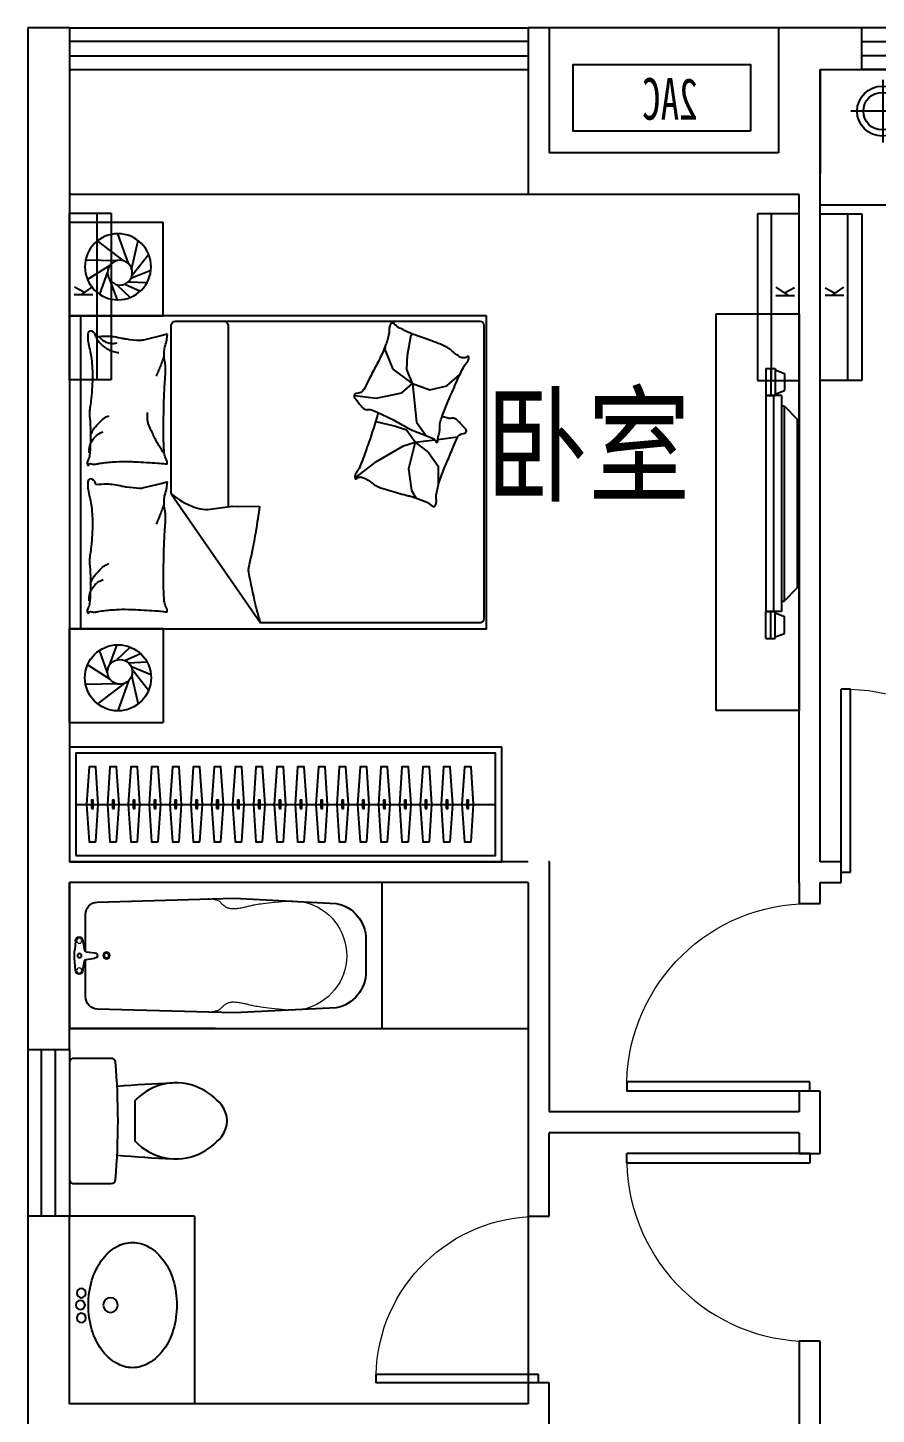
# Model space of a CAD drawing. Extents: x 907899 to 940699, y -827623 to -803523.
# Drawn here: x 907899 to 911968, y -810173 to -803523 of the extents above; entities that cross this region are included whole.
import ezdxf

# ---------------------------------------------------------------- set-up
doc = ezdxf.new("R2010")
doc.units = 0
doc.header["$LTSCALE"] = 1000
doc.header["$MEASUREMENT"] = 0
doc.linetypes.add('HIDDEN', pattern=[7.5, 5, -2.5])
doc.layers.get('0').update_dxf_attribs({"linetype": 'CONTINUOUS'})
for name, color, linetype in [('BATH', 8, 'CONTINUOUS'), ('Elec(电器)', 33, 'CONTINUOUS'), ('FUR', 8, 'CONTINUOUS'), ('Furniture(家具)', 8, 'CONTINUOUS'), ('WALL', 2, 'CONTINUOUS'), ('WINDOW', 4, 'CONTINUOUS'), ('厨卫示意', 8, 'CONTINUOUS'), ('家具', 8, 'CONTINUOUS'), ('家具示意', 8, 'CONTINUOUS')]:
    doc.layers.add(name, color=color, linetype=linetype)
doc.layers.add('文字标注', color=121, linetype='CONTINUOUS', lineweight=0)
doc.styles.add('-黑体', font='simhei.ttf', dxfattribs={"width": 0.8})
doc.styles.add('_ZBHZ', font='simhei.ttf', dxfattribs={"width": 0.8})
doc.styles.add('DIM_FONT', font='ZBTXT.shx', dxfattribs={"width": 0.8})

# ---------------------------------------------------------------- blocks, each defined once
blk = doc.blocks.new('_E12QMA')
for centre, radius in [((-57.4, -41.7), 22.1), ((0, -37.5), 22.1), ((61.8, -41.7), 22.1), ((0, -181.7), 35.3)]:
    blk.add_circle(centre, radius)
for centre, radius, start, end in [((-30.5, -395.5), 315.5, 106.29491, 125.21186), ((0, -499.9), 424.2, 90, 106.29491), ((0, -499.9), 424.2, 73.70509, 90), ((30.5, -395.5), 315.5, 54.78814, 73.70509), ((-77.1, -329.5), 234.6, 125.21186, 149.59017), ((77.1, -329.5), 234.6, 30.40983, 54.78814), ((-148.3, -287.7), 152.1, 149.59017, 180), ((148.3, -287.7), 152.1, 360, 390.40983), ((-148.3, -287.7), 152.1, 180, 210.40983), ((148.3, -287.7), 152.1, 329.59017, 360), ((-77.1, -245.9), 234.6, 210.40983, 234.78814), ((77.1, -245.9), 234.6, 305.21186, 329.59017), ((-30.5, -179.8), 315.5, 234.78814, 253.70509), ((30.5, -179.8), 315.5, 286.29491, 305.21186), ((0, -75.5), 424.2, 253.70509, 270), ((0, -75.5), 424.2, 270, 286.29491)]:
    blk.add_arc(centre, radius, start, end)
at = {"style": 'DIM_FONT', "width": 0.8, "flags": 9}
for tag in ['XSIZE', 'YSIZE']:
    blk.add_attdef(tag, (0, 0), '', height=0.5, dxfattribs=at)
blk = doc.blocks.new('TP6')
blk.add_lwpolyline([(20, -300), (200.8, -300, 0.388903), (220.7, -281.7, 0.043619), (220.7, 281.7, 0.388903), (200.8, 300), (20, 300, 0.414214), (0, 280), (0, -280, 0.414214), (20, -300, 0.414214)], format="xyb")
blk.add_lwpolyline([(623.4, 157.5, 0.325454), (314.1, 96.3), (314.1, -96.3, 0.325454), (623.4, -157.5, 0.11195), (728.4, -76.5, 0.35994), (728.4, 76.5, 0.11195)], format="xyb", close=True)
for centre, start, end in [((821.6, -7004.3), 92.61819, 94.72691), ((821.6, 7004.3), 265.27309, 267.38181)]:
    blk.add_arc(centre, 7193.5, start, end)
blk = doc.blocks.new('M_C54TQD')
for p, q in [((0, -52.4), (1500, -52.4)), ((25.8, -508.5), (25.8, -1967.8)), ((853.5, -488.5), (45.8, -488.5)), ((853.5, -488.5), (1471.6, -915.9)), ((45.8, -761.1), (915.3, -761.1)), ((1471.6, -1967.8), (1471.6, -915.9)), ((381, -1368.3), (394.8, -1471.4)), ((777.6, -1368.4), (698.4, -1472.4)), ((160.8, -1514.4), (136.8, -1517.8)), ((255.4, -1552.2), (160.8, -1514.4)), ((394.8, -1471.4), (369, -1593.5)), ((528.4, -1559.3), (508.6, -1470.4)), ((698.4, -1472.4), (623.3, -1602.7)), ((324.3, -1645), (255.4, -1552.2)), ((369, -1593.5), (324.3, -1645)), ((548.2, -1616.6), (528.4, -1559.3)), ((90.3, -1638.1), (87, -1644.6)), ((188.4, -1621), (90.3, -1638.1)), ((257.2, -1617.5), (188.4, -1621)), ((324.3, -1645), (257.2, -1617.5)), ((324.3, -1645), (510, -1663.9)), ((324.3, -1645), (355.2, -1727.5)), ((605.5, -1658), (548.2, -1616.6)), ((605.5, -1658), (593.7, -1752.2)), ((623.3, -1602.7), (605.5, -1658)), ((605.5, -1658), (734, -1626.4)), ((605.5, -1658), (654.9, -1721.3)), ((734, -1626.4), (836.8, -1640.3)), ((836.8, -1640.3), (872.8, -1660.3)), ((355.2, -1727.5), (334.6, -1810)), ((510, -1663.9), (559.9, -1700)), ((559.9, -1700), (572, -1708.6)), ((654.9, -1721.3), (720.1, -1768.7)), ((591.9, -1766.9), (580, -1861.5)), ((720.1, -1768.7), (813, -1768.7)), ((334.6, -1810), (281, -1872.6)), ((45.8, -1987.8), (1451.6, -1987.8))]:
    blk.add_line(p, q)
blk.add_lwpolyline([(0, -2000), (0, 0), (1500, 0), (1500, -2000)], close=True)
for points in [[(101, -126.8, -0.263368), (73, -108, -0.494818), (82.2, -89.3, -0.049225), (99.9, -87.5, -0.036831), (123.5, -89.3, -0.031893), (161.5, -97.4, 0.035782), (195.4, -104.4, 0.032941), (285.1, -110.3, 0.026564), (396.3, -104.4, 0.017905), (433.8, -99, -0.033397), (454, -96.8, -0.03204), (491.1, -97.5, 0.018442), (555.4, -100.5, 0.010837), (620.2, -99.8, 0.014624), (668.1, -96.8, 0.111249), (690.6, -89.5, -0.153708), (707.5, -85.5, -0.076444), (715, -87.2, -0.215512), (716.9, -89.3, -0.585858), (714.3, -92.3, 0.363489), (709.4, -94.9, 0.191716), (709.4, -106.4, -0.129675), (711.3, -123, -0.01735), (708.3, -139.8, 0.019326), (705.7, -154.9, 0.018818), (699, -223.3, 0.021828), (698.1, -282.6, 0.006204), (699.5, -316.4, 0.001963), (705.7, -423.3, 0.028341), (709.9, -459.4, -0.117014), (709.4, -468.3, -0.36606), (708, -469.3, -0.03973), (694.4, -466.5, -0.048309), (680.6, -461, 0.062981), (670, -457.1, 0.04058), (646.6, -453.7, 0.014345), (579.8, -451.4, 0.005484), (454.4, -452.2, 0.007153), (358.2, -455.2, 0.008762), (315.7, -457.9, -0.008153), (270, -460.8, -0.06251), (212.9, -456.4, 0.078669), (167.3, -454.4, 0.047825), (144.9, -459.1, -0.034494), (114.1, -466.5, -0.023571), (88.8, -469.5, -0.510228), (87.8, -468.3), (95.3, -438.3), (116, -355.7, 0.073041), (118, -336.2, 0.023305), (112.2, -275, 0.018299), (108.2, -252.2, -0.01097), (100.8, -214.2, -0.042281), (97.9, -179.9, -0.027201), (100.8, -126.5)], [(100.8, -126.8, -0.077379), (135.6, -152.1, -0.077379), (161.1, -186.8, -0.047525), (171, -211.5, -0.047525), (176.1, -237.5)], [(574.8, -100.6, 0.027842), (551.1, -111.2, 0.048685), (538.5, -119.3, 0.023666), (510.6, -143.6, 0.031223), (491.6, -164.3, 0.046801), (486.5, -172, 0.023191), (478.4, -188.7)], [(656.8, -94.9, 0.088153), (622.3, -98.4, 0.088153), (591.1, -113.7, 0.077547), (569.5, -135.3, 0.077547), (555.4, -162.4)], [(810.2, -126.8, -0.263368), (782.3, -108, -0.494818), (791.4, -89.3, -0.049225), (809.1, -87.5, -0.036831), (832.8, -89.3, -0.031893), (870.7, -97.4, 0.035782), (904.6, -104.4, 0.032941), (994.3, -110.3, 0.026564), (1105.5, -104.4, 0.017905), (1143, -99, -0.033397), (1163.3, -96.8, -0.03204), (1200.3, -97.5, 0.018442), (1264.7, -100.5, 0.010837), (1329.4, -99.8, 0.014624), (1377.3, -96.8, 0.111249), (1399.9, -89.5, -0.153708), (1416.8, -85.5, -0.076444), (1424.2, -87.2, -0.215512), (1426.2, -89.3, -0.585858), (1423.5, -92.3, 0.363489), (1418.6, -94.9, 0.191716), (1418.6, -106.4, -0.129675), (1420.5, -123, -0.01735), (1417.5, -139.8, 0.019326), (1414.9, -154.9, 0.018818), (1408.3, -223.3, 0.021828), (1407.4, -282.6, 0.006204), (1408.8, -316.4, 0.001963), (1414.9, -423.3, 0.028341), (1419.2, -459.4, -0.117014), (1418.6, -468.3, -0.36606), (1417.2, -469.3, -0.03973), (1403.6, -466.5, -0.048309), (1389.9, -461, 0.062981), (1379.2, -457.1, 0.04058), (1355.8, -453.7, 0.014345), (1289.1, -451.4, 0.005484), (1163.6, -452.2, 0.007153), (1067.5, -455.2, 0.008762), (1024.9, -457.9, -0.008153), (979.2, -460.8, -0.06251), (922.1, -456.4, 0.078669), (876.5, -454.4, 0.047825), (854.1, -459.1, -0.034494), (823.4, -466.5, -0.023571), (798, -469.5, -0.510228), (797.1, -468.3), (804.6, -438.3), (825.2, -355.7, 0.073041), (827.2, -336.2, 0.023305), (821.5, -275, 0.018299), (817.4, -252.2, -0.01097), (810.1, -214.2, -0.042281), (807.2, -179.9, -0.027201), (810.1, -126.5)], [(1284.1, -100.6, 0.027842), (1260.3, -111.2, 0.048685), (1247.8, -119.3, 0.023666), (1219.8, -143.6, 0.031223), (1200.8, -164.3, 0.046801), (1195.7, -172, 0.023191), (1187.7, -188.7)], [(1366.1, -94.9, 0.088153), (1331.5, -98.4, 0.088153), (1300.3, -113.7, 0.077547), (1278.7, -135.3, 0.077547), (1264.7, -162.4)], [(99.3, -142.8, -0.05369), (113.5, -155.8, -0.070312), (121.6, -168.1, -0.015448), (125.4, -176.6, -0.013244), (129.1, -186.8, -0.082127), (132.1, -204.9, -0.064164), (129.1, -228.1)], [(660.6, -455.2, 0.016108), (621.7, -429, 0.024599), (594.9, -413.9, 0.009477), (545.8, -390.6, 0.015937), (516, -378.3, 0.072521), (499.6, -374.7, 0.033339), (463.4, -374.5)], [(191.4, -453.7, 0.009729), (218.7, -444.6, 0.009729), (245.6, -434.6, 0.007971), (267.3, -425.5, 0.007971), (288.8, -415.8)], [(900.6, -453.7, 0.009729), (927.9, -444.6, 0.009729), (954.8, -434.6, 0.007971), (976.6, -425.5, 0.007971), (998, -415.8)], [(853.5, -488.5, -0.085272), (916.8, -598.6, -0.124044), (926, -686.2), (912.4, -781.6), (914.1, -911.7)], [(914.1, -911.7, 0.007867), (1031.7, -893.9, 0.009508), (1128.5, -875.9, 0.006616), (1193.5, -861.5, -0.023828), (1211.7, -858.2, -0.080713), (1230.3, -858.7, -0.009591), (1382.9, -890.6, -0.013133), (1416.4, -899.2, -0.007859), (1471.6, -915.9)], [(464, -1480.4, 0.025626), (475.6, -1477.6, 0.0108), (604.9, -1436, 0.00456), (692.4, -1404.8, 0.01125), (727.5, -1391, 0.069394), (746.3, -1379.9, -0.079756), (762.9, -1370.5, -0.106399), (777.6, -1368.4, -0.328642), (781.6, -1371.8, -0.299547), (779.2, -1378.3, 0.189917), (773.7, -1387.1, 0.033518), (772.5, -1397.4, 0.075627), (773, -1402, 0.053489), (776, -1409.8, 0.017838), (788.1, -1431.8, 0.038394), (805.3, -1456.1, -0.059529), (815.7, -1472.2, -0.035943), (826.3, -1498.4, -0.011245), (851.9, -1584.7, -0.006203), (862.2, -1624.3, 0.010783), (868.3, -1647, 0.019485), (872.8, -1660.3, 0.005062), (892.4, -1710.5, 0.101392), (909.1, -1735.8, -0.223768), (914, -1749.2, -0.25558), (910.9, -1753.8, -0.081563), (895.2, -1758.9, -0.071805), (878.1, -1759, 0.069985), (860.5, -1759.1, 0.03546), (801, -1772.1, 0.029432), (732, -1796.8, 0.001554), (698.6, -1811.2, -0.00152), (664.5, -1825.8, -0.004735), (629.3, -1840.5, 0.00382), (585.5, -1858.6, 0.296001), (563.6, -1890.9, -0.649774), (542.2, -1899.9, -0.02319), (537.7, -1895.3, 0.0288), (534, -1891.6, 0.005727), (527.4, -1885.8, -0.004358), (518.8, -1878.2, -0.027528), (501.8, -1861.4, -0.046214), (493.2, -1849.9, -0.194121), (490.4, -1833.2, 0.133719), (489.3, -1809.2, 0.005779), (481.8, -1787.2, 0.008882)]]:
    blk.add_lwpolyline(points, format="xyb")
blk.add_lwpolyline([(58.1, -1583.2, 0.101392), (39.5, -1559.2, -0.223768), (33.6, -1546.2, -0.25558), (36.4, -1541.4, -0.081563), (51.6, -1535.1, -0.071805), (68.7, -1533.7, 0.069985), (86.2, -1532.2, 0.03546), (144.5, -1514.8, 0.029432), (211.5, -1484.8, 0.001554), (243.6, -1467.9, -0.00152), (276.5, -1450.7, -0.004735), (310.5, -1433.4, 0.00382), (352.7, -1412, 0.296001), (372.1, -1378.1, -0.649774), (392.8, -1367.5, -0.02319), (397.6, -1371.7, 0.0288), (401.6, -1375.1, 0.005727), (408.6, -1380.4, -0.004358), (417.8, -1387.3, -0.027528), (436, -1402.8, -0.046214), (445.5, -1413.5, -0.194121), (449.5, -1430, 0.133719), (452.5, -1453.8, 0.011505), (471.2, -1496.2, 0.008882), (497.5, -1550, 0.012426), (534.6, -1618.4, -0.033612), (547.3, -1644.2), (570.3, -1700.5), (588.1, -1744, 0.224341), (602.6, -1757.3, -0.722772), (602.8, -1766.1, -0.103513), (599, -1766.6, 0.053465), (591.8, -1766.9, 0.030109), (568.7, -1771.5, -0.031436), (546.6, -1775.9, -0.05324), (531.5, -1776.4, 0.05518), (516.9, -1776.8, 0.056271), (491.6, -1783.4, 0.0108), (365.9, -1834.8, 0.00456), (281, -1872.6, 0.01125), (247.1, -1889, 0.069394), (229.2, -1901.6, -0.079756), (213.3, -1912.2, -0.106399), (198.9, -1915.4, -0.328642), (194.6, -1912.4, -0.299547), (196.5, -1905.7, 0.189917), (201.3, -1896.5, 0.033518), (201.7, -1886.2, 0.075627), (200.8, -1881.6, 0.053489), (197.3, -1874, 0.017838), (183.5, -1853, 0.038394), (164.5, -1830.2, -0.059529), (152.9, -1814.9, -0.035943), (140.3, -1789.6, -0.011245), (108.1, -1705.4, -0.006203), (94.9, -1666.8, 0.010783), (87, -1644.6, 0.019485), (81.6, -1631.7, 0.005062)], format="xyb", close=True)
for centre, start, end in [((45.8, -508.5), 90, 180), ((45.8, -741.1), 180, 270), ((45.8, -1967.8), 180, 270), ((1451.6, -1967.8), 270, 360)]:
    blk.add_arc(centre, 20, start, end)
at = {"style": 'DIM_FONT', "width": 0.8, "flags": 9}
for tag in ['XSIZE', 'YSIZE']:
    blk.add_attdef(tag, (0, 0), '', height=0.5, dxfattribs=at)
blk = doc.blocks.new('A$C332848BE')
for p, q in [((450, 450), (0, 450)), ((0, 0), (0, 450)), ((450, 450), (450, 0)), ((151.7, 222.8), (121.1, 361.8)), ((167.5, 250.9), (218.3, 394.3)), ((188, 263.3), (315.3, 360.4)), ((149.9, 194.7), (70.1, 294.5)), ((223, 264.9), (372.5, 267.9)), ((155, 180.3), (59.5, 220.2)), ((256.5, 241.7), (363.2, 173.9)), ((267.2, 212), (305.2, 103.8)), ((168.1, 163.3), (77.8, 159.9)), ((184.1, 152.9), (109.9, 119.2)), ((223, 149.8), (158.1, 88.7)), ((257.5, 174.5), (220.8, 77.3)), ((450, 0), (0, 0))]:
    blk.add_line(p, q)
for centre, radius in [((217.3, 235.7), 158.5), ((207.9, 207.4), 59.4)]:
    blk.add_circle(centre, radius)
blk = doc.blocks.new('*U43')
blk.add_line((-970, -275), (1043.1, -275))
for points in [[(-1000, 0), (1073.1, 0), (1073.1, -550), (-1000, -550)], [(-970, -30), (1043.1, -30), (1043.1, -520), (-970, -520)]]:
    blk.add_lwpolyline(points, close=True)
at = {"elevation": 0}
for points in [[(-874, -95), (-862, -275), (-874, -455), (-906, -455), (-918, -275), (-906, -95)], [(-774, -95), (-762, -275), (-774, -455), (-806, -455), (-818, -275), (-806, -95)], [(-674, -95), (-662, -275), (-674, -455), (-706, -455), (-718, -275), (-706, -95)], [(-574, -95), (-562, -275), (-574, -455), (-606, -455), (-618, -275), (-606, -95)], [(-474, -95), (-462, -275), (-474, -455), (-506, -455), (-518, -275), (-506, -95)], [(-374, -95), (-362, -275), (-374, -455), (-406, -455), (-418, -275), (-406, -95)], [(-274, -95), (-262, -275), (-274, -455), (-306, -455), (-318, -275), (-306, -95)], [(-174, -95), (-162, -275), (-174, -455), (-206, -455), (-218, -275), (-206, -95)], [(-74, -95), (-62, -275), (-74, -455), (-106, -455), (-118, -275), (-106, -95)], [(26, -95), (38, -275), (26, -455), (-6, -455), (-18, -275), (-6, -95)], [(126, -95), (138, -275), (126, -455), (94, -455), (82, -275), (94, -95)], [(226, -95), (238, -275), (226, -455), (194, -455), (182, -275), (194, -95)], [(326, -95), (338, -275), (326, -455), (294, -455), (282, -275), (294, -95)], [(426, -95), (438, -275), (426, -455), (394, -455), (382, -275), (394, -95)], [(526, -95), (538, -275), (526, -455), (494, -455), (482, -275), (494, -95)], [(626, -95), (638, -275), (626, -455), (594, -455), (582, -275), (594, -95)], [(726, -95), (738, -275), (726, -455), (694, -455), (682, -275), (694, -95)], [(826, -95), (838, -275), (826, -455), (794, -455), (782, -275), (794, -95)], [(926, -95), (938, -275), (926, -455), (894, -455), (882, -275), (894, -95)]]:
    blk.add_lwpolyline(points, close=True, dxfattribs=at)
at = {"ltscale": 15, "elevation": 0}
for points in [[(-894, -255), (-886, -255), (-886, -295), (-894, -295)], [(-794, -255), (-786, -255), (-786, -295), (-794, -295)], [(-694, -255), (-686, -255), (-686, -295), (-694, -295)], [(-594, -255), (-586, -255), (-586, -295), (-594, -295)], [(-494, -255), (-486, -255), (-486, -295), (-494, -295)], [(-394, -255), (-386, -255), (-386, -295), (-394, -295)], [(-294, -255), (-286, -255), (-286, -295), (-294, -295)], [(-194, -255), (-186, -255), (-186, -295), (-194, -295)], [(-94, -255), (-86, -255), (-86, -295), (-94, -295)], [(6, -255), (14, -255), (14, -295), (6, -295)], [(106, -255), (114, -255), (114, -295), (106, -295)], [(206, -255), (214, -255), (214, -295), (206, -295)], [(306, -255), (314, -255), (314, -295), (306, -295)], [(406, -255), (414, -255), (414, -295), (406, -295)], [(506, -255), (514, -255), (514, -295), (506, -295)], [(606, -255), (614, -255), (614, -295), (606, -295)], [(706, -255), (714, -255), (714, -295), (706, -295)], [(806, -255), (814, -255), (814, -295), (806, -295)], [(906, -255), (914, -255), (914, -295), (906, -295)]]:
    blk.add_lwpolyline(points, close=True, dxfattribs=at)
blk = doc.blocks.new('*U47')
at = {"linetype": 'HIDDEN', "ltscale": 0.3}
blk.add_line((0, -116.7), (800, -116.7), dxfattribs=at)
for p, q in [((407.6, -137.1), (407.6, -226.7)), ((447.9, -137.6), (407.6, -195.8)), ((445.3, -226.2), (419.6, -178.5))]:
    blk.add_line(p, q)
blk.add_lwpolyline([(800, -50), (0, -50), (0, -250), (800, -250)], close=True, dxfattribs=at)
blk = doc.blocks.new('A$C67170A1A')
for p, q in [((0, 2200.1), (0, 300.1)), ((0.7, 2200.1), (400, 2200)), ((400, 2200), (400, 300)), ((115.9, 1932.6), (70.9, 1915.4)), ((160.9, 1939.8), (115.9, 1939.8)), ((115.9, 1939.8), (115.9, 1809.8)), ((137.2, 1939.8), (137.2, 1809.8)), ((160.9, 1939.8), (160.9, 1809.8)), ((70.9, 1915.4), (70.9, 1834.2)), ((115.9, 1817), (70.9, 1834.2)), ((85.9, 1809.8), (85.5, 774.8)), ((85.9, 1809.8), (160.9, 1809.8)), ((160.9, 1809.8), (115.9, 1809.8)), ((123.5, 1809.8), (123.1, 774.8)), ((160.9, 1809.8), (160.5, 774.8)), ((72.8, 1761.3), (10.8, 1696.6)), ((72.8, 1761.3), (72.5, 823.4)), ((85.9, 1761.3), (72.8, 1761.3)), ((10.8, 1696.6), (10.6, 888.1)), ((72.5, 823.4), (10.6, 888.1)), ((85.6, 823.4), (72.5, 823.4)), ((115.5, 767.6), (70.5, 750.4)), ((70.5, 669.2), (70.5, 750.4)), ((85.5, 774.8), (160.5, 774.8)), ((160.5, 774.8), (115.5, 774.8)), ((115.5, 644.8), (115.5, 774.8)), ((136.8, 644.8), (136.9, 774.8)), ((160.5, 644.8), (160.5, 774.8)), ((115.5, 652), (70.5, 669.2)), ((160.5, 644.8), (115.5, 644.8)), ((0.1, 300.1), (400, 300))]:
    blk.add_line(p, q)
blk = doc.blocks.new('A$C6C2E2F88')
at = {"layer": '家具示意'}
for p, q in [((357.8, 434.3), (456, 624.6)), ((387.4, 445.1), (475.4, 615.7)), ((433, 451.1), (509.8, 600)), ((456, 624.6), (488.7, 609.7)), ((488.7, 609.7), (505.2, 635.8)), ((488.7, 609.7), (650.3, 535.9)), ((481.3, 444.4), (551.7, 580.9)), ((530.2, 422), (587.2, 564.7)), ((566.9, 390), (629.1, 545.6)), ((592.2, 351.6), (663.5, 529.9)), ((682.9, 521), (603.5, 322.2)), ((650.3, 535.9), (659.2, 565.6)), ((650.3, 535.9), (682.9, 521)), ((278.2, 344.1), (318.1, 433.3)), ((588.6, 205.3), (628, 291.7)), ((0, 170), (0, 0)), ((460, 170), (0, 170)), ((460, 0), (460, 170)), ((10, 145), (10, 15)), ((450, 145), (10, 145)), ((15, 140), (15, 120)), ((35, 140), (15, 140)), ((35, 120), (15, 120)), ((15, 112), (15, 20)), ((295, 112), (15, 112)), ((15, 89), (295, 89)), ((35, 140), (35, 120)), ((128.7, 140), (50, 140)), ((50, 140), (50, 120)), ((128.7, 120), (50, 120)), ((51.7, 89), (51.7, 66)), ((65.7, 112), (65.7, 89)), ((69.7, 120), (69.7, 140)), ((81.4, 89), (81.4, 66)), ((89.3, 120), (89.3, 140)), ((95.4, 112), (95.4, 89)), ((109, 120), (109, 140)), ((111.2, 89), (111.2, 66)), ((125.2, 112), (125.2, 89)), ((128.7, 120), (128.7, 140)), ((134.7, 120), (134.7, 140)), ((210.3, 140), (134.7, 140)), ((210.3, 120), (134.7, 120)), ((141, 89), (141, 66)), ((154.3, 120), (154.3, 140)), ((155, 112), (155, 89)), ((170.8, 89), (170.8, 66)), ((174, 120), (174, 140)), ((184.8, 112), (184.8, 89)), ((193.7, 120), (193.7, 140)), ((200.6, 89), (200.6, 66)), ((210.3, 120), (210.3, 140)), ((214.6, 112), (214.6, 89)), ((216.3, 120), (216.3, 140)), ((295, 140), (216.3, 140)), ((295, 120), (216.3, 120)), ((230.3, 89), (230.3, 66)), ((236, 120), (236, 140)), ((244.3, 112), (244.3, 89)), ((255.7, 120), (255.7, 140)), ((260.1, 89), (260.1, 66)), ((275.3, 120), (275.3, 140)), ((295, 140), (295, 120)), ((295, 112), (295, 20)), ((362, 140), (298, 140)), ((298, 140), (298, 120)), ((362, 120), (298, 120)), ((298, 112), (298, 20)), ((362, 112), (298, 112)), ((298, 93.6), (362, 93.6)), ((298, 75.2), (362, 75.2)), ((319.3, 120), (319.3, 140)), ((319.3, 75.2), (319.3, 112)), ((340.7, 120), (340.7, 140)), ((340.7, 75.2), (340.7, 112)), ((362, 120), (362, 140)), ((362, 20), (362, 112)), ((445, 140), (365, 140)), ((365, 120), (365, 140)), ((445, 120), (365, 120)), ((365, 20), (365, 112)), ((445, 112), (365, 112)), ((365, 93.6), (445, 93.6)), ((365, 75.2), (425, 75.2)), ((368.6, 134), (368.6, 136.5)), ((368.6, 136.5), (375.9, 136.5)), ((375.9, 134), (368.6, 134)), ((375.9, 136.5), (375.9, 134)), ((385, 38.4), (385, 112)), ((391.7, 120), (391.7, 140)), ((395.3, 134), (395.3, 136.5)), ((395.3, 136.5), (402.6, 136.5)), ((402.6, 134), (395.3, 134)), ((402.6, 136.5), (402.6, 134)), ((405, 20), (405, 112)), ((418.3, 120), (418.3, 140)), ((422, 134), (422, 136.5)), ((422, 136.5), (429.3, 136.5)), ((429.3, 134), (422, 134)), ((425, 20), (425, 112)), ((429.3, 136.5), (429.3, 134)), ((445, 120), (445, 140)), ((445, 20), (445, 112)), ((450, 15), (450, 145)), ((586.2, 109.5), (586.2, 141.5)), ((589.2, 109.5), (589.2, 141.5)), ((10, 15), (450, 15)), ((15, 66), (295, 66)), ((15, 43), (295, 43)), ((15, 20), (295, 20)), ((52.3, 43), (52.3, 20)), ((65.7, 66), (65.7, 43)), ((72.3, 43), (72.3, 20)), ((95.4, 66), (95.4, 43)), ((99, 43), (99, 20)), ((125.2, 66), (125.2, 43)), ((155, 66), (155, 43)), ((184.8, 66), (184.8, 43)), ((211, 43), (211, 20)), ((214.6, 66), (214.6, 43)), ((237.7, 43), (237.7, 20)), ((244.3, 66), (244.3, 43)), ((257.7, 43), (257.7, 20)), ((298, 38.4), (362, 38.4)), ((298, 20), (362, 20)), ((319.3, 20), (319.3, 56.8)), ((319.3, 56.8), (340.7, 56.8)), ((340.7, 20), (340.7, 56.8)), ((365, 56.8), (445, 56.8)), ((365, 38.4), (425, 38.4)), ((365, 20), (445, 20)), ((0, 0), (460, 0))]:
    blk.add_line(p, q, dxfattribs=at)
for centre, radius, start, end in [((538.8, 505.7), 134.4, 26.43159, 104.50074), ((433, 273.8), 177.2, 15.84388, 115.08845), ((939.2, 1382.9), 1134.7, 236.81182, 237.86994), ((433, 273.8), 177.2, 115.08845, 123.29204), ((939.2, 1382.9), 1134.7, 237.86994, 253.06239), ((899.8, 1296.5), 1134.7, 236.84987, 254.08246), ((433, 273.8), 177.2, 7.64029, 15.84388), ((939.2, 1382.9), 1134.7, 253.06239, 254.08246), ((744.2, 94.9), 186.6, 168.55689, 193.44757), ((587.7, 42.2), 64.3, 62.12383, 117.87617), ((587.7, 42.2), 67.3, 91.27686, 116.43153), ((571.1, 129.9), 10, 100.71509, 168.55689), ((587.7, 42.2), 99.3, 79.28491, 100.71509), ((587.7, 42.2), 67.3, 63.56847, 88.72314), ((604.3, 129.9), 10, 11.44311, 79.28491), ((431.1, 94.9), 186.6, 346.55243, 11.44311), ((587.7, 57.1), 25.6, 192.68038, 347.31962)]:
    blk.add_arc(centre, radius, start, end, dxfattribs=at)
for points, knots in [([(592.1, 141.4), (597, 145.7), (601.8, 149.9), (611, 157.1), (615.3, 160.1), (623.1, 164.5), (626.6, 166.1), (632.6, 168.2), (635.2, 168.8), (638.8, 169.3), (639.7, 169.4), (642.6, 169.6), (644.6, 169.5), (648.7, 169.2), (650.7, 169), (654.9, 168.2), (657.1, 167.8), (663.1, 166.4), (667.1, 165.4), (674.6, 163.5), (677.9, 162.8), (684.7, 161.6), (688.2, 161.1), (693.4, 161), (695.3, 161), (698.9, 161.4), (700.6, 161.6), (704, 162.4), (705.7, 162.9), (712.2, 165.1), (716.9, 167.6), (725.8, 173.9), (730.1, 177.7), (738, 186.3), (741.6, 191.1), (748.3, 201.4), (751.2, 206.9), (756.4, 218.2), (758.5, 224), (761.9, 235.8), (763.1, 241.8), (764.4, 253.4), (764.6, 259.2), (763.6, 270.1), (762.4, 275.3), (759.7, 282.5), (758.6, 284.8), (756.4, 288.5), (755.4, 290), (753.1, 292.9), (751.9, 294.3), (748, 298.1), (745, 300.4), (737.2, 305.4), (732.2, 307.9), (721.4, 312.3), (715.8, 314.2), (704.5, 317.7), (698.9, 319.3), (688, 322.6), (682.7, 324.3), (674.6, 327.4), (671.4, 328.8), (665.8, 331.8), (663.3, 333.5), (660.1, 336.1), (659.2, 337.1), (657.8, 338.7), (657.3, 339.3), (656.4, 340.6), (656, 341.3), (655.2, 342.7), (654.9, 343.4), (654, 345.8), (653.6, 347.4), (653, 351), (652.8, 352.9), (652.8, 356.9), (652.9, 359), (653.7, 365.7), (654.8, 370.7), (657.7, 381.1), (659.6, 386.6), (663.6, 397.8), (665.7, 403.6), (669.3, 413.1), (670.7, 416.8), (673.1, 423.8), (674.2, 427), (675.9, 432.4), (676.6, 434.6), (677.8, 439), (678.4, 441.2), (680, 447.7), (680.8, 451.9), (683, 464.5), (683.9, 472.7), (685.3, 494.5), (685.1, 507.8), (684.9, 521.1)], [1.931725, 1.931725, 1.931725, 1.931725, 19.71024, 19.71024, 35.134556, 35.134556, 47.432363, 47.432363, 56.272423, 56.272423, 59.54149, 59.54149, 66.079623, 66.079623, 72.617756, 72.617756, 79.155889, 79.155889, 91.154885, 91.154885, 101.093182, 101.093182, 111.031478, 111.031478, 116.460985, 116.460985, 121.485576, 121.485576, 126.510167, 126.510167, 141.20371, 141.20371, 155.897253, 155.897253, 170.590796, 170.590796, 185.28434, 185.28434, 199.977883, 199.977883, 214.671426, 214.671426, 229.364969, 229.364969, 244.058512, 244.058512, 251.391566, 251.391566, 256.732702, 256.732702, 262.073837, 262.073837, 272.756108, 272.756108, 288.204107, 288.204107, 303.652106, 303.652106, 319.100106, 319.100106, 334.548105, 334.548105, 345.454369, 345.454369, 356.360633, 356.360633, 361.894987, 361.894987, 365.361224, 365.361224, 368.82746, 368.82746, 372.293697, 372.293697, 379.596356, 379.596356, 386.899014, 386.899014, 394.201673, 394.201673, 409.771935, 409.771935, 425.342197, 425.342197, 440.912459, 440.912459, 450.999629, 450.999629, 459.675979, 459.675979, 465.748145, 465.748145, 471.820312, 471.820312, 483.964645, 483.964645, 508.253312, 508.253312, 550.069326, 550.069326, 550.069326, 550.069326]), ([(587.2, 143.7), (592.3, 148.3), (597.6, 152.9), (608.2, 161.3), (613.7, 165.1), (623.1, 170.1), (626.9, 171.7), (632.6, 173.3), (634.5, 173.7), (637.7, 174.2), (639.1, 174.4), (642, 174.5), (643.4, 174.5), (647.7, 174.4), (650.5, 174.1), (656.2, 173.1), (659.1, 172.5), (666.4, 170.8), (670.9, 169.5), (679.7, 167.5), (684, 166.6), (690.3, 166.1), (692.2, 166), (695.5, 166.1), (696.8, 166.2), (701.5, 166.8), (704.8, 167.7), (711.4, 170.4), (714.6, 172.2), (720.9, 176.5), (723.9, 179), (733, 187.8), (738.6, 195.1), (748.1, 211.2), (751.9, 220.1), (757.5, 237.9), (759.1, 247), (759.5, 261), (759.1, 266.2), (757, 275.9), (755.4, 280.4), (752.4, 285.4), (751.7, 286.6), (750.1, 288.7), (749.3, 289.7), (746.5, 292.6), (744.5, 294.4), (740, 297.8), (737.5, 299.3), (729.3, 303.8), (723, 306.3), (709.9, 310.9), (703, 312.9), (689.6, 316.9), (683, 318.9), (672.9, 322.7), (669.2, 324.3), (663, 327.7), (660.5, 329.3), (656.6, 332.5), (655.2, 334), (653.1, 336.6), (652.3, 337.7), (651, 339.9), (650.4, 341.1), (649, 344.8), (648.4, 347.3), (647.8, 352.7), (647.7, 355.4), (648.1, 361.1), (648.5, 364.1), (650.2, 373.2), (652, 379.7), (656.4, 392.9), (659, 399.8), (664.1, 413.5), (666.7, 420.3), (670, 430.2), (671, 433.2), (672.7, 439.2), (673.5, 442.2), (675.6, 451), (676.7, 456.7), (679.2, 473.7), (679.8, 484.6), (680.1, 501.5), (680.1, 507.7), (680, 513.8)], [0, 0, 0, 0, 18.799562, 18.799562, 37.599123, 37.599123, 49.848351, 49.848351, 55.477294, 55.477294, 59.685352, 59.685352, 63.89341, 63.89341, 72.309527, 72.309527, 80.725643, 80.725643, 94.051618, 94.051618, 107.377593, 107.377593, 113.652762, 113.652762, 118.046775, 118.046775, 129.16993, 129.16993, 140.293086, 140.293086, 151.416241, 151.416241, 174.692741, 174.692741, 197.969241, 197.969241, 221.245741, 221.245741, 236.248425, 236.248425, 251.251108, 251.251108, 255.661667, 255.661667, 260.072226, 260.072226, 268.893345, 268.893345, 277.714463, 277.714463, 296.396354, 296.396354, 315.078244, 315.078244, 333.760135, 333.760135, 345.970968, 345.970968, 355.998234, 355.998234, 362.995963, 362.995963, 367.636565, 367.636565, 372.277166, 372.277166, 381.438127, 381.438127, 390.599087, 390.599087, 399.760047, 399.760047, 418.320442, 418.320442, 436.880837, 436.880837, 455.441233, 455.441233, 463.908402, 463.908402, 472.375571, 472.375571, 489.309909, 489.309909, 523.178586, 523.178586, 542.475868, 542.475868, 542.475868, 542.475868]), ([(349.5, 170), (362.6, 187.3), (370.6, 189.7), (389.1, 194.7), (399.6, 197.1), (414.7, 199.2), (419.4, 199.7), (427.7, 200), (431.4, 200), (437.4, 199.6), (439.8, 199.4), (444.5, 198.8), (446.9, 198.4), (454, 197.1), (458.7, 195.9), (472.2, 192.1), (481.1, 189.1), (499.2, 183.2), (508.6, 180.3), (522.7, 177.3), (527.3, 176.5), (536, 175.3), (540.3, 175), (554.7, 174.6), (565.1, 175.6), (585.6, 179.6), (595.6, 182.8), (611.2, 189.8), (617.2, 193.3), (626.8, 200.4), (630.6, 203.9), (635.4, 209.7), (636.8, 211.7), (639.5, 216.2), (640.7, 218.7), (642.5, 224), (643.2, 226.7), (644.3, 234.1), (644.4, 238.8), (643.5, 248.4), (642.5, 253.4), (639.7, 263.5), (637.9, 268.6), (631.4, 284.5), (625.7, 295.6), (615.2, 314.2), (610.7, 321.7), (606.2, 329.1)], [0.275808, 0.275808, 0.275808, 0.275808, 24.067555, 24.067555, 56.307513, 56.307513, 71.071237, 71.071237, 82.794805, 82.794805, 90.521159, 90.521159, 98.247513, 98.247513, 113.700221, 113.700221, 142.151154, 142.151154, 170.602086, 170.602086, 183.588955, 183.588955, 195.23744, 195.23744, 222.409198, 222.409198, 249.580957, 249.580957, 269.207454, 269.207454, 285.208602, 285.208602, 293.184931, 293.184931, 302.693087, 302.693087, 312.201243, 312.201243, 327.763573, 327.763573, 343.325903, 343.325903, 358.888233, 358.888233, 390.653992, 390.653992, 411.559998, 411.559998, 411.559998, 411.559998]), ([(355.8, 170), (357.1, 171.6), (358.3, 173), (362, 177), (364.2, 179), (367.7, 181.8), (369.1, 182.8), (371.8, 184.3), (373.1, 184.9), (375.6, 185.8), (376.9, 186.2), (378.7, 186.7), (379.3, 186.9), (380.3, 187.2), (380.8, 187.3), (382.4, 187.7), (383.4, 188), (386.6, 188.8), (388.6, 189.3), (394.9, 190.8), (399, 191.7), (411.1, 193.9), (419, 194.8), (429.9, 195), (433, 194.9), (438.3, 194.5), (440.6, 194.3), (447.3, 193.3), (451.6, 192.4), (460.4, 190.3), (464.9, 189), (473.9, 186.2), (478.5, 184.7), (491, 180.6), (499, 178), (514.3, 173.9), (521.6, 172.3), (532.1, 170.8), (535.3, 170.4), (540.5, 170), (542.6, 169.9), (549.2, 169.8), (553.9, 169.9), (566.4, 170.8), (574.3, 172.1), (589.8, 175.8), (597.3, 178.3), (611.5, 184.3), (618.1, 187.9), (628, 194.9), (631.6, 198), (636.6, 203.3), (638.2, 205.2), (640.7, 208.6), (641.6, 210), (643.3, 212.8), (644.1, 214.3), (646.1, 218.8), (647.1, 221.8), (648.6, 228.1), (649, 231.3), (649.3, 237.7), (649.2, 241), (648.4, 249.5), (647.3, 254.7), (644.4, 265.4), (642.4, 270.8), (638, 281.7), (635.4, 287.2), (628.6, 300.7), (624, 308.8), (616.4, 321.9), (613.5, 326.8), (610.5, 331.7)], [1.794737, 1.794737, 1.794737, 1.794737, 4.340011, 4.340011, 9.758947, 9.758947, 14.015114, 14.015114, 18.271281, 18.271281, 22.527447, 22.527447, 24.13165, 24.13165, 25.735853, 25.735853, 28.944258, 28.944258, 35.361068, 35.361068, 48.19469, 48.19469, 73.861932, 73.861932, 84.279576, 84.279576, 92.130886, 92.130886, 106.909868, 106.909868, 121.68885, 121.68885, 136.467832, 136.467832, 161.092405, 161.092405, 181.592394, 181.592394, 189.981221, 189.981221, 195.430603, 195.430603, 207.246608, 207.246608, 227.325201, 227.325201, 247.403793, 247.403793, 267.482386, 267.482386, 281.085462, 281.085462, 288.538162, 288.538162, 293.465442, 293.465442, 298.392722, 298.392722, 308.247282, 308.247282, 318.101842, 318.101842, 327.956402, 327.956402, 343.666384, 343.666384, 359.376366, 359.376366, 375.086349, 375.086349, 397.824415, 397.824415, 411.559998, 411.559998, 411.559998, 411.559998])]:
    blk.add_open_spline(points, degree=3, knots=knots, dxfattribs=at)
blk = doc.blocks.new('A$C7D7A3CEF')
at = {"layer": '家具示意'}
for p, q in [((152.8, 299.9), (152.8, 0)), ((300, 150), (0, 150))]:
    blk.add_line(p, q, dxfattribs=at)
for radius in [120, 90]:
    blk.add_circle((150, 150), radius, dxfattribs=at)
blk = doc.blocks.new('A$C6465327B')
at = {"layer": '家具示意'}
for p, q in [((0, 260), (0, 572.3)), ((0, 572.3), (76.2, 572.3)), ((76.2, 572.3), (76.2, 260)), ((674.7, 572.3), (598.5, 572.3)), ((598.5, 572.3), (598.5, 260)), ((674.7, 260), (674.7, 572.3)), ((76.2, 260), (0, 260)), ((598.5, 260), (674.7, 260)), ((319.3, 92.9), (319.3, 45.3)), ((355.4, 92.9), (355.4, 45.3))]:
    blk.add_line(p, q, dxfattribs=at)
blk.add_lwpolyline([(598.7, 155.5, -0.423227), (76, 155.5), (68.1, 129.3), (76, 94.4, 0.361278), (598.7, 94.4), (614.5, 134.5)], format="xyb", close=True, dxfattribs=at)
for start, end in [(31.07619, 148.92381), (208.05345, 331.94655)]:
    blk.add_arc((337.3, 408.9), 316.6, start, end, dxfattribs=at)
blk = doc.blocks.new('A$C5FB555B2')
at = {"layer": '家具示意'}
for p, q in [((650, 1600), (0, 1600)), ((0, 0), (0, 1600)), ((650, 0), (650, 1600)), ((650, 0), (0, 0))]:
    blk.add_line(p, q, dxfattribs=at)
at = {"xscale": 0.9, "yscale": 0.9, "zscale": 0.9, "rotation": 90}
blk.add_blockref('A$C6C2E2F88', (600.1, 646.5), dxfattribs=at)
at = {"rotation": 90}
for name, p in [('A$C6465327B', (1414.3, 570.8)), ('A$C7D7A3CEF', (350, 147.2))]:
    blk.add_blockref(name, p, dxfattribs=at)
blk = doc.blocks.new('空调室外机1')
at = {"ltscale": 0.5}
blk.add_lwpolyline([(0, -320), (850, -320), (850, 0), (0, 0)], close=True, dxfattribs=at)
at = {"ltscale": 0.5, "style": '_ZBHZ', "width": 0.65}
blk.add_text('2AC', height=200, dxfattribs=at).set_placement((253.1, -265.4))
blk = doc.blocks.new('A$C106C7461')
at = {"layer": '厨卫示意'}
for p, q in [((0, 700), (1500, 700)), ((0, 0), (0, 700)), ((1500, 700), (1500, 0)), ((789.9, 625), (133.6, 606.6)), ((1278.7, 600.5), (789.9, 625)), ((76.8, 546.7), (76.8, 370)), ((29.2, 421.3), (25.1, 379.7)), ((64.3, 421.3), (72.4, 376.6)), ((1421.4, 274.3), (1421.4, 425.7)), ((80.8, 368.5), (121.9, 362.5)), ((80.8, 331.5), (121.9, 337.5)), ((29.2, 278.7), (25.1, 320.3)), ((64.3, 278.7), (72.4, 323.4)), ((76.8, 330), (76.8, 268.7)), ((76.8, 268.7), (76.8, 153.3)), ((133.6, 93.4), (789.9, 75)), ((789.9, 75), (1278.7, 99.5)), ((1500, 0), (0, 0))]:
    blk.add_line(p, q, dxfattribs=at)
at = {"layer": '厨卫示意', "lineweight": 13}
for p, q in [((669.9, 621.9), (665.5, 622.4)), ((676.5, 621), (669.9, 621.9)), ((682.9, 620.1), (676.5, 621)), ((688.9, 619.2), (682.9, 620.1)), ((694.3, 618.3), (688.9, 619.2)), ((699.1, 617.4), (694.3, 618.3)), ((703.2, 616.4), (699.1, 617.4)), ((706.8, 615.4), (703.2, 616.4)), ((709.9, 614.3), (706.8, 615.4)), ((712.7, 613.2), (709.9, 614.3)), ((715.1, 611.9), (712.7, 613.2)), ((717.4, 610.5), (715.1, 611.9)), ((719.5, 609), (717.4, 610.5)), ((721.6, 607.3), (719.5, 609)), ((723.6, 605.5), (721.6, 607.3)), ((725.7, 603.5), (723.6, 605.5)), ((727.8, 601.5), (725.7, 603.5)), ((729.9, 599.4), (727.8, 601.5)), ((732.1, 597.3), (729.9, 599.4)), ((929, 598.6), (918.5, 597.3)), ((941, 600), (929, 598.6)), ((954.5, 601.5), (941, 600)), ((969.3, 603.1), (954.5, 601.5)), ((985.3, 604.7), (969.3, 603.1)), ((1002, 606.4), (985.3, 604.7)), ((1019.1, 608), (1002, 606.4)), ((1036.5, 609.7), (1019.1, 608)), ((1053.6, 611.3), (1036.5, 609.7)), ((1070.4, 612.8), (1053.6, 611.3)), ((734.3, 595.1), (732.1, 597.3)), ((736.7, 592.9), (734.3, 595.1)), ((739.1, 590.8), (736.7, 592.9)), ((741.7, 588.6), (739.1, 590.8)), ((744.4, 586.6), (741.7, 588.6)), ((747.2, 584.6), (744.4, 586.6)), ((750.1, 582.8), (747.2, 584.6)), ((753.1, 581.1), (750.1, 582.8)), ((756.2, 579.5), (753.1, 581.1)), ((759.4, 578.1), (756.2, 579.5)), ((762.7, 576.9), (759.4, 578.1)), ((766, 575.9), (762.7, 576.9)), ((769.6, 575.2), (766, 575.9)), ((773.3, 574.6), (769.6, 575.2)), ((777.2, 574.1), (773.3, 574.6)), ((781.3, 573.9), (777.2, 574.1)), ((785.8, 573.9), (781.3, 573.9)), ((790.5, 574), (785.8, 573.9)), ((795.6, 574.4), (790.5, 574)), ((800.9, 574.9), (795.6, 574.4)), ((806.5, 575.5), (800.9, 574.9)), ((812.1, 576.3), (806.5, 575.5)), ((817.9, 577.1), (812.1, 576.3)), ((823.7, 578.1), (817.9, 577.1)), ((829.3, 579.2), (823.7, 578.1)), ((834.9, 580.3), (829.3, 579.2)), ((840.3, 581.4), (834.9, 580.3)), ((845.5, 582.6), (840.3, 581.4)), ((850.6, 583.8), (845.5, 582.6)), ((855.7, 585), (850.6, 583.8)), ((860.7, 586.2), (855.7, 585)), ((865.8, 587.5), (860.7, 586.2)), ((871, 588.7), (865.8, 587.5)), ((876.3, 589.9), (871, 588.7)), ((881.8, 591.1), (876.3, 589.9)), ((887.7, 592.3), (881.8, 591.1)), ((894.1, 593.5), (887.7, 592.3)), ((901.3, 594.7), (894.1, 593.5)), ((909.4, 596), (901.3, 594.7)), ((918.5, 597.3), (909.4, 596)), ((669.9, 78.1), (663.2, 77.3)), ((676.5, 79), (669.9, 78.1)), ((682.9, 79.9), (676.5, 79)), ((688.9, 80.8), (682.9, 79.9)), ((694.3, 81.7), (688.9, 80.8)), ((699.1, 82.6), (694.3, 81.7)), ((703.2, 83.6), (699.1, 82.6)), ((706.8, 84.6), (703.2, 83.6)), ((709.9, 85.7), (706.8, 84.6)), ((712.7, 86.8), (709.9, 85.7)), ((715.1, 88.1), (712.7, 86.8)), ((717.4, 89.5), (715.1, 88.1)), ((719.5, 91), (717.4, 89.5)), ((721.6, 92.7), (719.5, 91)), ((723.6, 94.5), (721.6, 92.7)), ((725.7, 96.5), (723.6, 94.5)), ((727.8, 98.5), (725.7, 96.5)), ((729.9, 100.6), (727.8, 98.5)), ((732.1, 102.7), (729.9, 100.6)), ((734.3, 104.9), (732.1, 102.7)), ((736.7, 107.1), (734.3, 104.9)), ((739.1, 109.2), (736.7, 107.1)), ((741.7, 111.4), (739.1, 109.2)), ((744.4, 113.4), (741.7, 111.4)), ((747.2, 115.4), (744.4, 113.4)), ((750.1, 117.2), (747.2, 115.4)), ((753.1, 118.9), (750.1, 117.2)), ((756.2, 120.5), (753.1, 118.9)), ((759.4, 121.9), (756.2, 120.5)), ((762.7, 123.1), (759.4, 121.9)), ((766, 124.1), (762.7, 123.1)), ((769.6, 124.8), (766, 124.1)), ((773.3, 125.4), (769.6, 124.8)), ((777.2, 125.9), (773.3, 125.4)), ((781.3, 126.1), (777.2, 125.9)), ((785.8, 126.1), (781.3, 126.1)), ((790.5, 126), (785.8, 126.1)), ((795.6, 125.6), (790.5, 126)), ((800.9, 125.1), (795.6, 125.6)), ((806.5, 124.5), (800.9, 125.1)), ((812.1, 123.7), (806.5, 124.5)), ((817.9, 122.9), (812.1, 123.7)), ((823.7, 121.9), (817.9, 122.9)), ((829.3, 120.8), (823.7, 121.9)), ((834.9, 119.7), (829.3, 120.8)), ((840.3, 118.6), (834.9, 119.7)), ((845.5, 117.4), (840.3, 118.6)), ((850.6, 116.2), (845.5, 117.4)), ((855.7, 115), (850.6, 116.2)), ((860.7, 113.8), (855.7, 115)), ((865.8, 112.5), (860.7, 113.8)), ((871, 111.3), (865.8, 112.5)), ((876.3, 110.1), (871, 111.3)), ((881.8, 108.9), (876.3, 110.1)), ((887.7, 107.7), (881.8, 108.9)), ((894.1, 106.5), (887.7, 107.7)), ((901.3, 105.3), (894.1, 106.5)), ((909.4, 104), (901.3, 105.3)), ((918.5, 102.7), (909.4, 104)), ((929, 101.4), (918.5, 102.7)), ((941, 100), (929, 101.4)), ((954.5, 98.5), (941, 100)), ((969.3, 96.9), (954.5, 98.5)), ((985.3, 95.3), (969.3, 96.9)), ((1002, 93.6), (985.3, 95.3)), ((1019.1, 92), (1002, 93.6)), ((1036.5, 90.3), (1019.1, 92)), ((1053.6, 88.7), (1036.5, 90.3)), ((1070.4, 87.2), (1053.6, 88.7))]:
    blk.add_line(p, q, dxfattribs=at)
for centre, radius in [((46.8, 421.3), 12.6), ((177.7, 350), 17.6), ((46.8, 278.7), 12.6)]:
    blk.add_circle(centre, radius, dxfattribs=at)
at = {"layer": '厨卫示意'}
for centre, radius in [((48.3, 350), 9.88), ((177.7, 350), 11.6)]:
    blk.add_circle(centre, radius, dxfattribs=at)
for centre, radius, start, end in [((136.8, 546.7), 60, 93.06991, 180), ((1246.9, 428.9), 174.5, 358.94092, 79.49629), ((46.8, 421.3), 17.6, 0, 180), ((323.6, 350), 300, 174.32287, 185.67713), ((82.2, 378.3), 10, 190.21415, 261.75284), ((121.9, 350), 12.5, 270, 90), ((46.8, 278.7), 17.6, 180, 0), ((82.2, 321.7), 10, 98.24716, 169.78585), ((1246.9, 271.1), 174.5, 280.50371, 1.05908), ((136.8, 153.3), 60, 180, 266.93009)]:
    blk.add_arc(centre, radius, start, end, dxfattribs=at)
at = {"layer": '厨卫示意', "lineweight": 13}
blk.add_arc((1066.1, 349.7), 263.4, 283.52609, 77.09876, dxfattribs=at)
blk = doc.blocks.new('$WINLIB2D$00000001')
for p, q in [((-0.5, 0.5), (0.5, 0.5)), ((-0.5, 0.5), (-0.5, -0.5)), ((0.5, -0.5), (0.5, 0.5)), ((0.5, 0.1667), (-0.5, 0.1667)), ((0.5, -0.1667), (-0.5, -0.1667)), ((-0.5, -0.5), (0.5, -0.5))]:
    blk.add_line(p, q)
blk = doc.blocks.new('$DorLib2D$00000001')
for p, q in [((0.45, 0.975), (0.5, 0.975)), ((0.45, 0), (0.45, 0.975)), ((0.5, 0), (0.5, 0.975)), ((0.5, 0), (0.45, 0))]:
    blk.add_line(p, q)
at = {"lineweight": 13}
blk.add_arc((0.475, 0), 0.975, 91.46928, 180, dxfattribs=at)

msp = doc.modelspace()

# ---------------------------------------------------------------- linework, layer by layer
at = {"layer": 'WALL'}
for p, q in [((907899.1, -803523.3), (907899.1, -807623.3)), ((908099.1, -803523.3), (907899.1, -803523.3)), ((908099.1, -803523.3), (908099.1, -807523.3)), ((910299.1, -803523.3), (910299.1, -804323.3)), ((910399.1, -803523.3), (910299.1, -803523.3)), ((910399.1, -803523.3), (910399.1, -804123.3)), ((911899.1, -803523.3), (911499.1, -803523.3)), ((911499.1, -803523.3), (911499.1, -804123.3)), ((911899.1, -803723.3), (911899.1, -803523.3)), ((911699.1, -803723.3), (911899.1, -803723.3)), ((911699.1, -803723.3), (911699.1, -804223.3)), ((911499.1, -804123.3), (910399.1, -804123.3)), ((911699.1, -807523.3), (911699.1, -804223.3)), ((911599.1, -804323.3), (910299.1, -804323.3)), ((911599.1, -807623.3), (911599.1, -804323.3)), ((910299.1, -807523.3), (908099.1, -807523.3)), ((910399.1, -807521.6), (910397.4, -807521.6)), ((910399.1, -807523.3), (910399.1, -807521.6)), ((910399.1, -807523.3), (910399.1, -807623.3)), ((911799.1, -807523.3), (911699.1, -807523.3)), ((911799.1, -807623.3), (911799.1, -807523.3)), ((907899.1, -807623.3), (907899.1, -808423.3)), ((910299.1, -807623.3), (908099.1, -807623.3)), ((908099.1, -808423.3), (908099.1, -807623.3)), ((910299.1, -807623.3), (910299.1, -808823.3)), ((910399.1, -807623.3), (910399.1, -808723.3)), ((911599.1, -807623.3), (911599.1, -807723.3)), ((911699.1, -807723.3), (911699.1, -807623.3)), ((911699.1, -807623.3), (911799.1, -807623.3)), ((911599.1, -807723.3), (911699.1, -807723.3)), ((907899.1, -808423.3), (908099.1, -808423.3)), ((911699.1, -808623.3), (911599.1, -808623.3)), ((911599.1, -808623.3), (911599.1, -808723.3)), ((911699.1, -808823.3), (911699.1, -808623.3)), ((911599.1, -808723.3), (910399.1, -808723.3)), ((910299.1, -808823.3), (910299.1, -809223.3)), ((910399.1, -809223.3), (910399.1, -808823.3)), ((911599.1, -808823.3), (910399.1, -808823.3)), ((911599.1, -808823.3), (911599.1, -808923.3)), ((911699.1, -808923.3), (911699.1, -808823.3)), ((911599.1, -808923.3), (911699.1, -808923.3)), ((908099.1, -809223.3), (907899.1, -809223.3)), ((907899.1, -809223.3), (907899.1, -810223.3)), ((908099.1, -810123.3), (908099.1, -809223.3)), ((910299.1, -809223.3), (910399.1, -809223.3)), ((911699.1, -809823.3), (911599.1, -809823.3)), ((911599.1, -809823.3), (911599.1, -814523.3)), ((911699.1, -814523.3), (911699.1, -809823.3)), ((910399.1, -810023.3), (910299.1, -810023.3)), ((910299.1, -810023.3), (910299.1, -810123.3)), ((910399.1, -810223.3), (910399.1, -810023.3)), ((910299.1, -810123.3), (908099.1, -810123.3))]:
    msp.add_line(p, q, dxfattribs=at)
at = {"layer": 'WINDOW'}
for p, q in [((908099.1, -803523.3, 0), (910299.1, -803523.3, 0)), ((911499.1, -803523.3, 0), (910399.1, -803523.3, 0)), ((908099.1, -803588.3, 0), (910299.1, -803588.3, 0)), ((908099.1, -803658.3, 0), (910299.1, -803658.3, 0)), ((908099.1, -803723.3, 0), (910299.1, -803723.3, 0)), ((910299.1, -804323.3, 0), (908099.1, -804323.3, 0)), ((910299.1, -809223.3, 100), (910299.1, -810023.3, 100))]:
    msp.add_line(p, q, dxfattribs=at)
at = {"layer": '家具'}
for p, q in [((908799.1, -808323.3, 0), (908099.1, -808323.3, 0)), ((909599.1, -808323.3, 0), (910299.1, -808323.3, 0)), ((908699.1, -809223.3, 0), (908099.1, -809223.3, 0)), ((908699.1, -809223.3, 0), (908699.1, -810123.3, 0))]:
    msp.add_line(p, q, dxfattribs=at)

# ---------------------------------------------------------------- block references
at = {"rotation": 270}
msp.add_blockref('A$C5FB555B2', (911699.1, -803723.3, 0), dxfattribs=at)
at = {"layer": 'BATH', "extrusion": (0, 0, -1), "zscale": -1}
msp.add_blockref('A$C332848BE', (-908549.1, -804905.5, 0), dxfattribs=at)
at = {"layer": 'BATH', "extrusion": (0, 0, -1), "zscale": -1, "rotation": 270}
msp.add_blockref('M_C54TQD', (-908099.1, -804905.5, 0), dxfattribs=at)
at = {"layer": 'BATH', "extrusion": (0, 0, -1), "xscale": -1, "zscale": -1, "rotation": 180}
msp.add_blockref('A$C332848BE', (-908549.1, -806405.4, 0), dxfattribs=at)
at = {"layer": 'BATH'}
msp.add_blockref('TP6', (908099.1, -808766.2, 0), dxfattribs=at)
at = {"layer": 'Elec(电器)', "xscale": -1}
msp.add_blockref('空调室外机1', (911364.3, -803699.2, 0), dxfattribs=at)
at = {"layer": 'Elec(电器)', "xscale": -1, "rotation": 270}
for p in [(908349.1, -805211.9, 0), (911949.1, -805215.3, 0)]:
    msp.add_blockref('*U47', p, dxfattribs=at)
at = {"layer": 'Elec(电器)', "rotation": 90}
msp.add_blockref('*U47', (911349.1, -805215.3, 0), dxfattribs=at)
at = {"layer": 'FUR', "color": 252, "xscale": -1, "rotation": 359.9999847121156}
msp.add_blockref('A$C67170A1A', (911599.1, -807097.4, 0), dxfattribs=at)
at = {"layer": 'Furniture(家具)', "xscale": -1, "rotation": 180}
msp.add_blockref('*U43', (909099.1, -807523.3, 0), dxfattribs=at)
at = {"layer": 'WINDOW'}
for name, p, xscale, yscale, zscale, rotation in [('$WINLIB2D$00000001', (912649.1, -803623.3), 1500, -200, 1500, 180.0000000000044), ('$DorLib2D$00000001', (912249.1, -807573.3), 900, -900, 900, 180), ('$DorLib2D$00000001', (911649.1, -808173.3), -900, 900, -900, 90), ('$WINLIB2D$00000001', (907999.1, -808823.3), 800, -200, 800, 270), ('$DorLib2D$00000001', (911649.1, -809373.3), 900, 900, 900, 90), ('$DorLib2D$00000001', (910349.1, -809623.3), 800, -800, 800, 270.0000000000953)]:
    msp.add_blockref(name, p, dxfattribs=dict(at, xscale=xscale, yscale=yscale, zscale=zscale, rotation=rotation))
at = {"layer": '家具', "xscale": -1, "rotation": 180}
msp.add_blockref('A$C106C7461', (908099.1, -807623.3, 0), dxfattribs=at)
at = {"layer": '家具', "extrusion": (0, 0, -1), "zscale": -0.9999999999999998, "rotation": 270}
msp.add_blockref('_E12QMA', (-908114.2, -809649.4, 0), dxfattribs=at)

# ---------------------------------------------------------------- texts
at = {"layer": '文字标注', "style": '-黑体', "width": 0.8}
msp.add_text('卧室', height=450, dxfattribs=at).set_placement((910094.5, -805750.2, 0))

doc.saveas('drawing.dxf')
